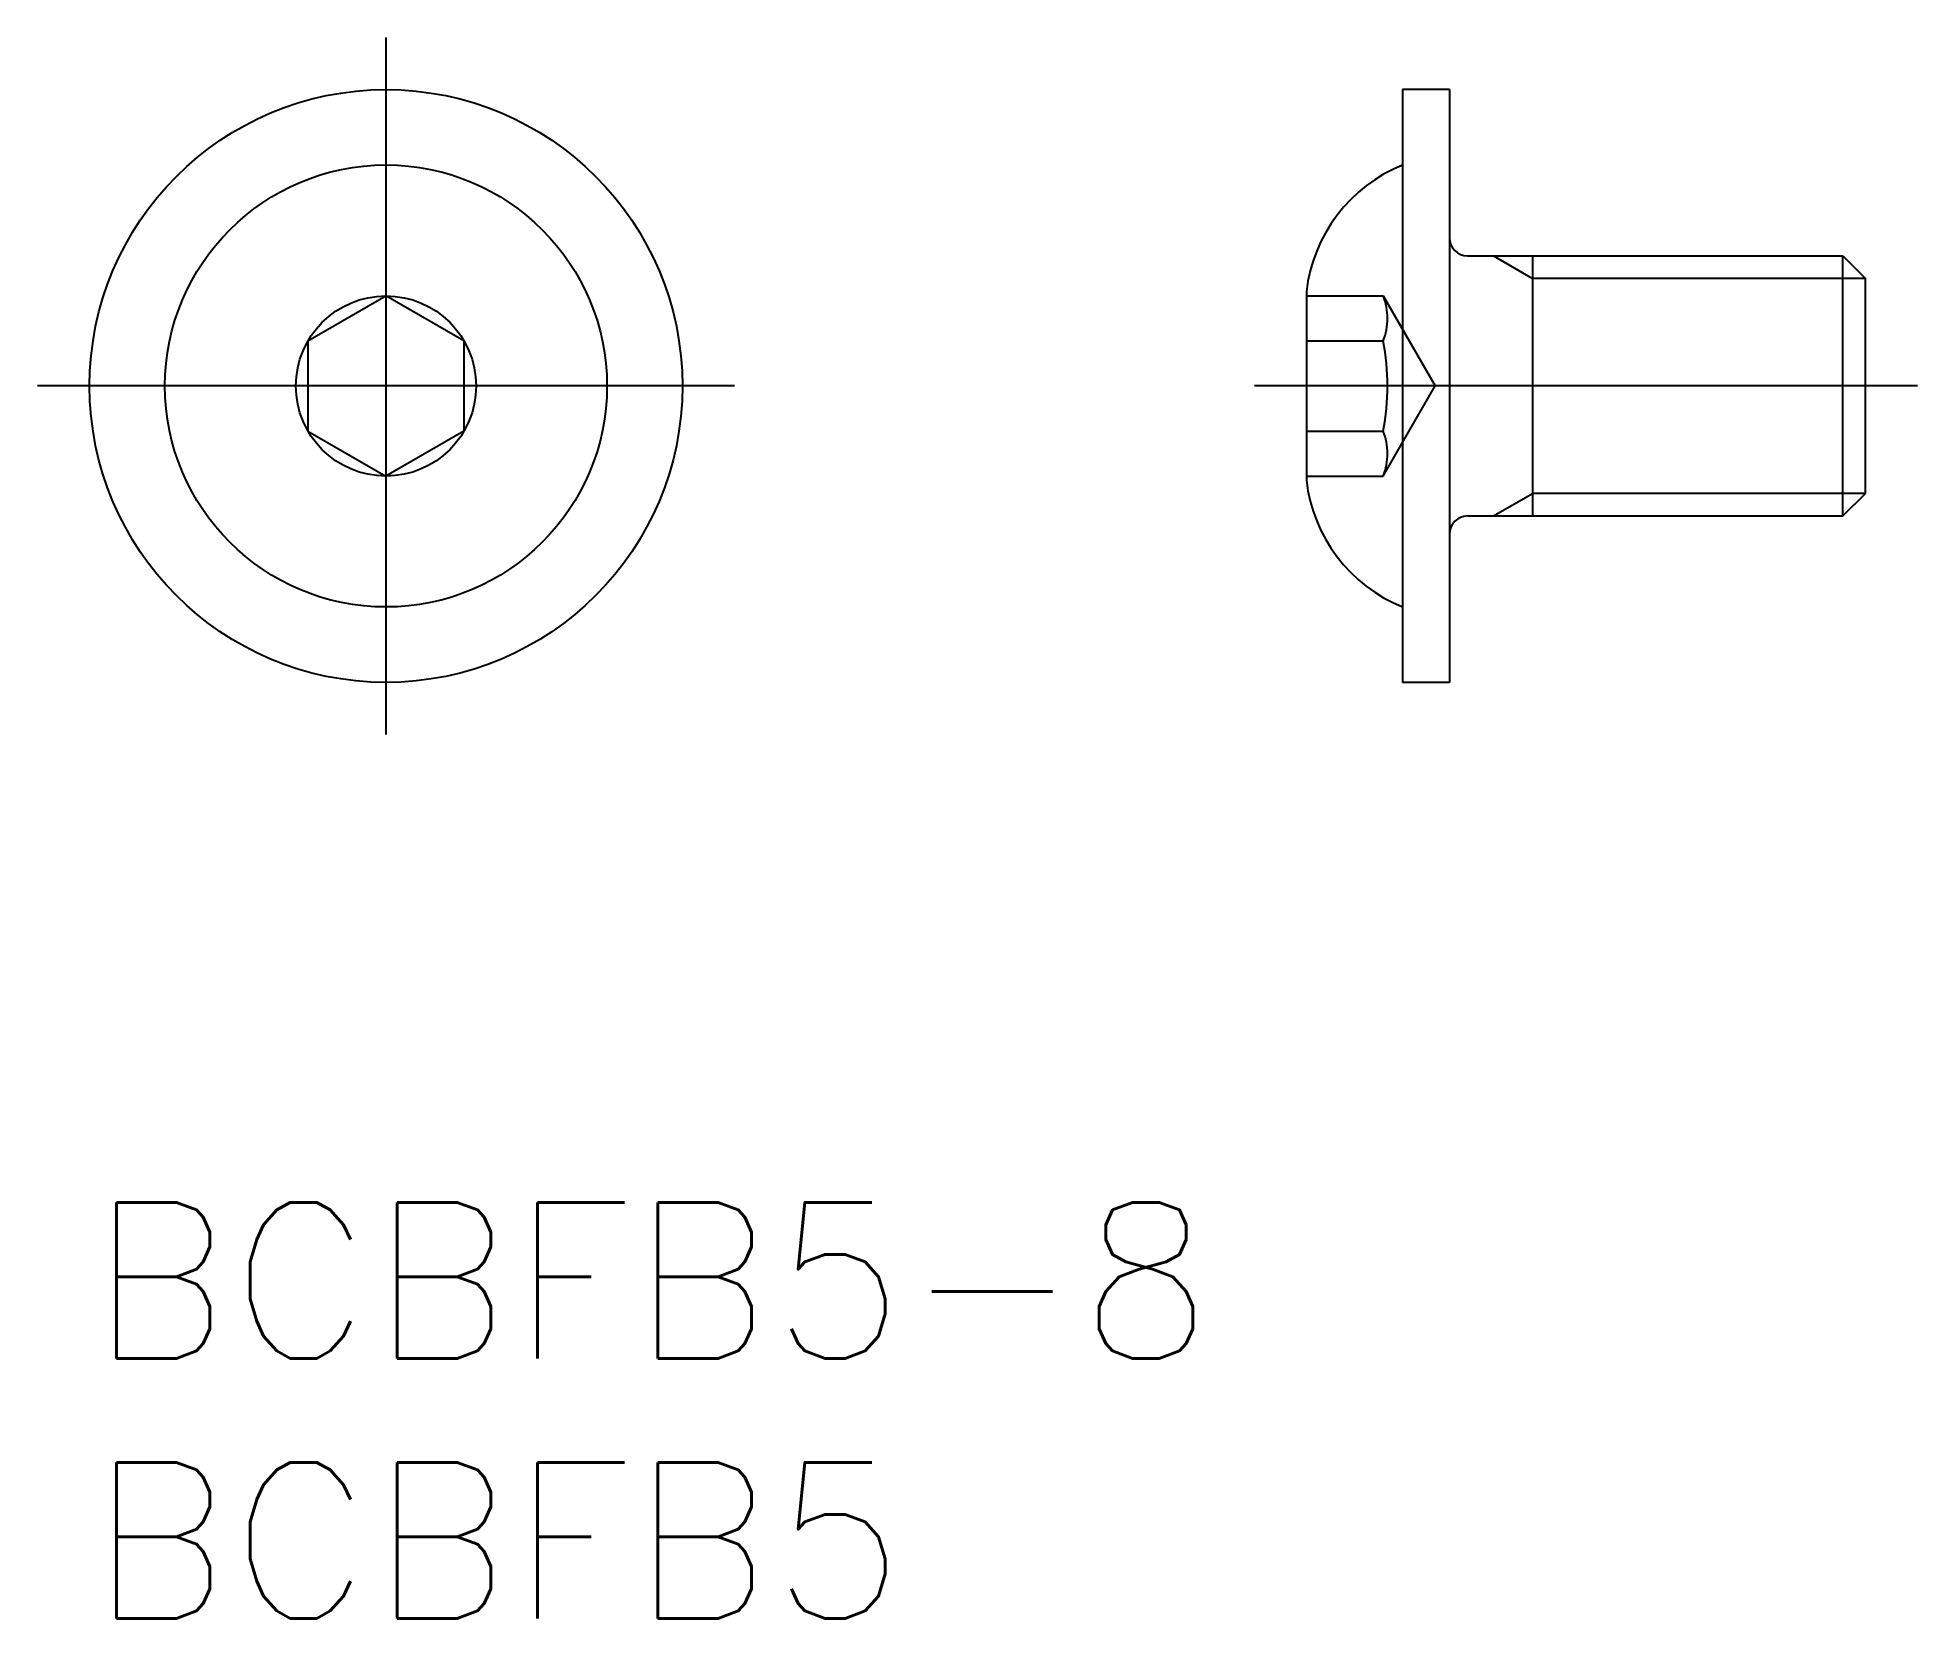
# Model space of a CAD drawing. Extents: x -1 to 35.2, y -8 to 22.4.
import ezdxf

# ---------------------------------------------------------------- set-up
doc = ezdxf.new("R2010")
doc.units = 0
doc.header["$LTSCALE"] = 0.5
doc.linetypes.add('CENTER', pattern=[50.8, 31.75, -6.35, 6.35, -6.35])
doc.linetypes.add('DASHED', pattern=[19.05, 12.7, -6.35])
for name, color, linetype in [('MSM_CENTER', 1, 'CENTER'), ('MSM_CONTINUOUS', 7, 'CONTINUOUS'), ('MSM_DASHED', 4, 'DASHED'), ('MSM_NARROW', 5, 'CONTINUOUS'), ('MSM_PART_NUMBER', 7, 'CONTINUOUS')]:
    doc.layers.add(name, color=color, linetype=linetype)
doc.styles.get("Standard").update_dxf_attribs({"font": 'txt.shx', "height": 1, "bigfont": 'bigfont.shx'})

# ---------------------------------------------------------------- blocks, each defined once
blk = doc.blocks.new('*U2')
at = {"layer": 'MSM_PART_NUMBER'}
blk.add_text('BCBFB5-8', height=3, dxfattribs=at).set_placement((0, -3))
blk = doc.blocks.new('*U3')
at = {"layer": 'MSM_PART_NUMBER'}
blk.add_text('BCBFB5', height=3, dxfattribs=at).set_placement((0, -8))

msp = doc.modelspace()

# ---------------------------------------------------------------- linework, layer by layer
at = {"layer": 'MSM_CENTER'}
for p, q in [((5.7, 22.4), (5.7, 9)), ((12.4, 15.7), (-1, 15.7)), ((35.15, 15.7), (22.4, 15.7))]:
    msp.add_line(p, q, dxfattribs=at)
at = {"layer": 'MSM_CONTINUOUS'}
for p, q in [((26.15, 21.4), (25.25, 21.4)), ((25.25, 21.4), (25.25, 10)), ((26.15, 21.4), (26.15, 10)), ((26.5, 18.2), (33.717, 18.2)), ((27.75, 18.2), (27.75, 13.2)), ((33.717, 13.2), (33.717, 18.2)), ((33.717, 18.2), (34.15, 17.767)), ((34.15, 13.633), (34.15, 17.767)), ((4.2, 16.566), (5.7, 17.432)), ((7.2, 16.566), (5.7, 17.432)), ((23.4, 17.512), (23.4, 13.888)), ((4.2, 16.566), (4.2, 14.834)), ((7.2, 16.566), (7.2, 14.834)), ((4.2, 14.834), (5.7, 13.968)), ((7.2, 14.834), (5.7, 13.968)), ((33.717, 13.2), (34.15, 13.633)), ((26.5, 13.2), (33.717, 13.2)), ((26.15, 10), (25.25, 10))]:
    msp.add_line(p, q, dxfattribs=at)
for radius in [5.7, 4.25, 1.732]:
    msp.add_circle((5.7, 15.7), radius, dxfattribs=at)
for centre, radius, start, end in [((26.381, 17.171), 3, 112.1385, 173.4708), ((26.5, 18.55), 0.35, 180, 270), ((26.381, 14.229), 3, 186.5292, 247.8615), ((26.5, 12.85), 0.35, 90, 180)]:
    msp.add_arc(centre, radius, start, end, dxfattribs=at)
at = {"layer": 'MSM_DASHED'}
for p, q in [((23.4, 17.432), (24.876, 17.432)), ((24.876, 17.432), (25.876, 15.7)), ((23.4, 16.566), (24.876, 16.566)), ((24.876, 13.968), (25.876, 15.7)), ((23.4, 14.834), (24.876, 14.834)), ((23.4, 13.968), (24.876, 13.968))]:
    msp.add_line(p, q, dxfattribs=at)
for centre, radius, start, end in [((23.803, 16.999), 1.157, 338.0126, 21.9874), ((20.46, 15.7), 4.5, 348.9042, 11.0958), ((23.803, 14.401), 1.157, 338.0126, 21.9874)]:
    msp.add_arc(centre, radius, start, end, dxfattribs=at)
at = {"layer": 'MSM_NARROW'}
for p, q in [((27, 18.2), (27.75, 17.767)), ((34.15, 17.767), (27.75, 17.767)), ((27, 13.2), (27.75, 13.633)), ((34.15, 13.633), (27.75, 13.633))]:
    msp.add_line(p, q, dxfattribs=at)

# ---------------------------------------------------------------- block references
at = {"layer": 'MSM_CONTINUOUS'}
for name in ['*U2', '*U3']:
    msp.add_blockref(name, (0, 0), dxfattribs=at)

doc.saveas('drawing.dxf')
